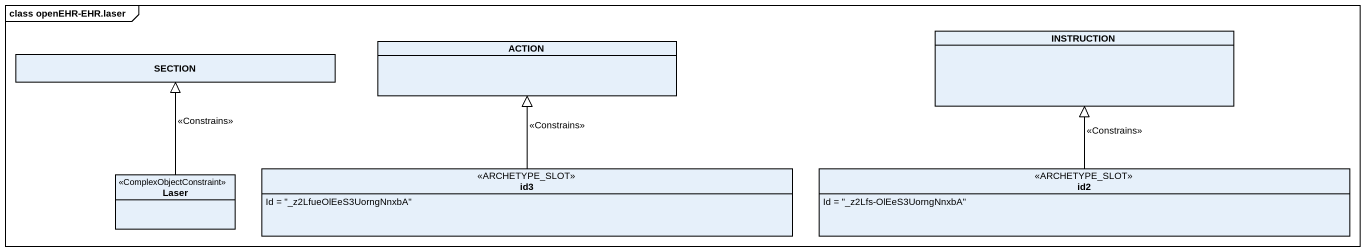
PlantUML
@startuml
mainframe class openEHR-EHR.laser
hide circle
hide empty members
class INSTRUCTION
class SECTION
class "ACTION" as ACTION_
class Laser <<ComplexObjectConstraint>>
class id3 <<ARCHETYPE_SLOT>> {
  Id = "_z2LfueOlEeS3UorngNnxbA"
}
class id2 <<ARCHETYPE_SLOT>> {
  Id = "_z2Lfs-OlEeS3UorngNnxbA"
}
Laser -up-|> SECTION : <<Constrains>>
id3 -up-|> ACTION_ : <<Constrains>>
id2 -up-|> INSTRUCTION : <<Constrains>>
@enduml
